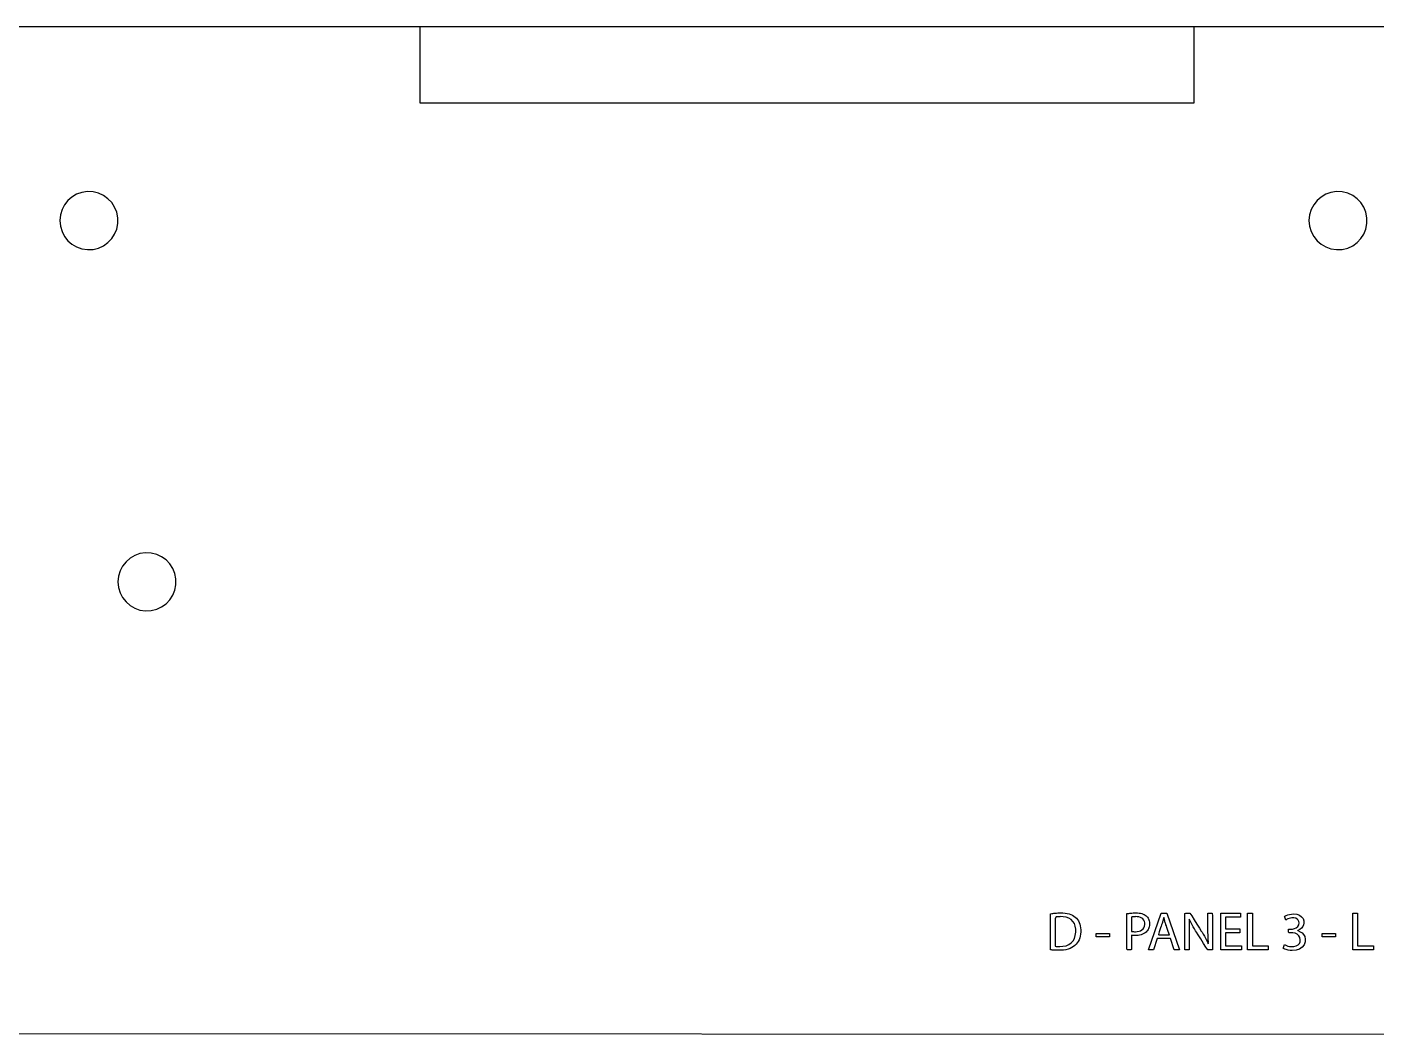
# Model space of a CAD drawing. Header units: metres. Extents: x 1590 to 2032, y 1171 to 1416.
# Drawn here: x 1673.6 to 1743.3, y 1171.2 to 1223.3 of the extents above; entities that cross this region are included whole.
import ezdxf

# ---------------------------------------------------------------- set-up
doc = ezdxf.new("R2010")
doc.units = ezdxf.units.M

msp = doc.modelspace()

# ---------------------------------------------------------------- linework, layer by layer
at = {"layer": 'COMPONENT1'}
for p, q in [((1693.895, 1223.3), (1632.23, 1223.3)), ((1693.895, 1223.3), (1693.895, 1219.375)), ((1733.896, 1223.3), (1693.895, 1223.3)), ((1788.894, 1223.3), (1733.896, 1223.3)), ((1733.896, 1219.375), (1733.896, 1223.3)), ((1693.895, 1219.375), (1733.896, 1219.375)), ((1675.71, 1214.33), (1675.536, 1214.111)), ((1675.92, 1214.514), (1675.71, 1214.33)), ((1676.162, 1214.655), (1675.92, 1214.514)), ((1676.431, 1214.75), (1676.162, 1214.655)), ((1676.72, 1214.793), (1676.431, 1214.75)), ((1677.016, 1214.778), (1676.72, 1214.793)), ((1677.296, 1214.709), (1677.016, 1214.778)), ((1677.552, 1214.59), (1677.296, 1214.709)), ((1677.779, 1214.427), (1677.552, 1214.59)), ((1677.971, 1214.225), (1677.779, 1214.427)), ((1678.124, 1213.99), (1677.971, 1214.225)), ((1740.245, 1214.33), (1740.072, 1214.111)), ((1740.456, 1214.514), (1740.245, 1214.33)), ((1740.698, 1214.655), (1740.456, 1214.514)), ((1740.967, 1214.75), (1740.698, 1214.655)), ((1741.256, 1214.793), (1740.967, 1214.75)), ((1741.552, 1214.778), (1741.256, 1214.793)), ((1741.832, 1214.709), (1741.552, 1214.778)), ((1742.088, 1214.59), (1741.832, 1214.709)), ((1742.315, 1214.427), (1742.088, 1214.59)), ((1742.507, 1214.225), (1742.315, 1214.427)), ((1742.66, 1213.99), (1742.507, 1214.225)), ((1675.323, 1213.588), (1675.295, 1213.295)), ((1675.406, 1213.862), (1675.323, 1213.588)), ((1675.536, 1214.111), (1675.406, 1213.862)), ((1678.231, 1213.728), (1678.124, 1213.99)), ((1678.287, 1213.443), (1678.231, 1213.728)), ((1739.859, 1213.588), (1739.83, 1213.295)), ((1739.941, 1213.862), (1739.859, 1213.588)), ((1740.072, 1214.111), (1739.941, 1213.862)), ((1742.767, 1213.728), (1742.66, 1213.99)), ((1742.823, 1213.443), (1742.767, 1213.728)), ((1675.295, 1213.295), (1675.323, 1213.001)), ((1675.323, 1213.001), (1675.406, 1212.727)), ((1678.124, 1212.599), (1678.231, 1212.861)), ((1678.231, 1212.861), (1678.287, 1213.146)), ((1678.287, 1213.146), (1678.287, 1213.443)), ((1739.83, 1213.295), (1739.859, 1213.001)), ((1739.859, 1213.001), (1739.941, 1212.727)), ((1742.66, 1212.599), (1742.767, 1212.861)), ((1742.767, 1212.861), (1742.823, 1213.146)), ((1742.823, 1213.146), (1742.823, 1213.443)), ((1675.406, 1212.727), (1675.536, 1212.478)), ((1675.536, 1212.478), (1675.71, 1212.259)), ((1675.71, 1212.259), (1675.92, 1212.076)), ((1675.92, 1212.076), (1676.162, 1211.934)), ((1677.552, 1211.999), (1677.779, 1212.163)), ((1677.779, 1212.163), (1677.971, 1212.364)), ((1677.971, 1212.364), (1678.124, 1212.599)), ((1739.941, 1212.727), (1740.072, 1212.478)), ((1740.072, 1212.478), (1740.245, 1212.259)), ((1740.245, 1212.259), (1740.456, 1212.076)), ((1740.456, 1212.076), (1740.698, 1211.934)), ((1742.088, 1211.999), (1742.315, 1212.163)), ((1742.315, 1212.163), (1742.507, 1212.364)), ((1742.507, 1212.364), (1742.66, 1212.599)), ((1676.162, 1211.934), (1676.431, 1211.839)), ((1676.431, 1211.839), (1676.72, 1211.797)), ((1676.72, 1211.797), (1677.016, 1211.811)), ((1677.016, 1211.811), (1677.296, 1211.88)), ((1677.296, 1211.88), (1677.552, 1211.999)), ((1740.698, 1211.934), (1740.967, 1211.839)), ((1740.967, 1211.839), (1741.256, 1211.797)), ((1741.256, 1211.797), (1741.552, 1211.811)), ((1741.552, 1211.811), (1741.832, 1211.88)), ((1741.832, 1211.88), (1742.088, 1211.999)), ((1679.432, 1196.09), (1679.164, 1195.995)), ((1679.721, 1196.132), (1679.432, 1196.09)), ((1680.018, 1196.118), (1679.721, 1196.132)), ((1680.297, 1196.048), (1680.018, 1196.118)), ((1680.553, 1195.929), (1680.297, 1196.048)), ((1678.538, 1195.451), (1678.407, 1195.202)), ((1678.711, 1195.67), (1678.538, 1195.451)), ((1678.921, 1195.853), (1678.711, 1195.67)), ((1679.164, 1195.995), (1678.921, 1195.853)), ((1680.78, 1195.766), (1680.553, 1195.929)), ((1680.973, 1195.564), (1680.78, 1195.766)), ((1681.125, 1195.33), (1680.973, 1195.564)), ((1681.233, 1195.067), (1681.125, 1195.33)), ((1678.325, 1194.927), (1678.296, 1194.634)), ((1678.296, 1194.634), (1678.325, 1194.341)), ((1678.407, 1195.202), (1678.325, 1194.927)), ((1681.289, 1194.783), (1681.233, 1195.067)), ((1681.289, 1194.485), (1681.289, 1194.783)), ((1678.325, 1194.341), (1678.407, 1194.067)), ((1678.407, 1194.067), (1678.538, 1193.817)), ((1680.973, 1193.704), (1681.125, 1193.938)), ((1681.125, 1193.938), (1681.233, 1194.201)), ((1681.233, 1194.201), (1681.289, 1194.485)), ((1678.538, 1193.817), (1678.711, 1193.598)), ((1678.711, 1193.598), (1678.921, 1193.415)), ((1678.921, 1193.415), (1679.164, 1193.273)), ((1679.164, 1193.273), (1679.432, 1193.178)), ((1680.297, 1193.22), (1680.553, 1193.339)), ((1680.553, 1193.339), (1680.78, 1193.502)), ((1680.78, 1193.502), (1680.973, 1193.704)), ((1679.432, 1193.178), (1679.721, 1193.136)), ((1679.721, 1193.136), (1680.018, 1193.15)), ((1680.018, 1193.15), (1680.297, 1193.22)), ((1788.894, 1171.22), (1632.23, 1171.295))]:
    msp.add_line(p, q, dxfattribs=at)
at = {"layer": 'COMPONENT3'}
for p, q in [((1726.479, 1177.487), (1726.536, 1177.496)), ((1726.479, 1177.409), (1726.479, 1177.487)), ((1726.479, 1177.204), (1726.479, 1177.409)), ((1726.536, 1177.496), (1726.594, 1177.504)), ((1726.594, 1177.504), (1726.655, 1177.511)), ((1726.655, 1177.511), (1726.719, 1177.517)), ((1726.719, 1177.517), (1726.784, 1177.522)), ((1726.745, 1177.313), (1726.725, 1177.222)), ((1726.725, 1177.222), (1726.725, 1177.043)), ((1726.772, 1177.318), (1726.745, 1177.313)), ((1726.802, 1177.322), (1726.772, 1177.318)), ((1726.784, 1177.522), (1726.851, 1177.526)), ((1726.835, 1177.326), (1726.802, 1177.322)), ((1726.871, 1177.329), (1726.835, 1177.326)), ((1726.851, 1177.526), (1726.92, 1177.528)), ((1726.909, 1177.332), (1726.871, 1177.329)), ((1726.95, 1177.334), (1726.909, 1177.332)), ((1726.92, 1177.528), (1726.991, 1177.529)), ((1726.994, 1177.335), (1726.95, 1177.334)), ((1726.991, 1177.529), (1727.109, 1177.526)), ((1727.122, 1177.33), (1726.994, 1177.335)), ((1727.109, 1177.526), (1727.227, 1177.516)), ((1727.286, 1177.303), (1727.122, 1177.33)), ((1727.227, 1177.516), (1727.336, 1177.499)), ((1727.426, 1177.253), (1727.286, 1177.303)), ((1727.336, 1177.499), (1727.436, 1177.474)), ((1727.543, 1177.18), (1727.426, 1177.253)), ((1727.436, 1177.474), (1727.527, 1177.442)), ((1727.527, 1177.442), (1727.611, 1177.404)), ((1727.611, 1177.404), (1727.686, 1177.359)), ((1727.686, 1177.359), (1727.753, 1177.308)), ((1727.753, 1177.308), (1727.815, 1177.25)), ((1727.815, 1177.25), (1727.87, 1177.185)), ((1730.422, 1177.493), (1730.467, 1177.5)), ((1730.422, 1177.414), (1730.422, 1177.493)), ((1730.422, 1177.206), (1730.422, 1177.414)), ((1730.467, 1177.5), (1730.516, 1177.506)), ((1730.516, 1177.506), (1730.569, 1177.513)), ((1730.569, 1177.513), (1730.625, 1177.518)), ((1730.625, 1177.518), (1730.684, 1177.523)), ((1730.681, 1177.318), (1730.667, 1177.272)), ((1730.667, 1177.272), (1730.667, 1177.184)), ((1730.724, 1177.325), (1730.681, 1177.318)), ((1730.684, 1177.523), (1730.747, 1177.526)), ((1730.75, 1177.328), (1730.724, 1177.325)), ((1730.747, 1177.526), (1730.814, 1177.528)), ((1730.779, 1177.331), (1730.75, 1177.328)), ((1730.811, 1177.333), (1730.779, 1177.331)), ((1730.846, 1177.334), (1730.811, 1177.333)), ((1730.814, 1177.528), (1730.885, 1177.529)), ((1730.883, 1177.335), (1730.846, 1177.334)), ((1730.956, 1177.333), (1730.883, 1177.335)), ((1730.885, 1177.529), (1730.97, 1177.527)), ((1731.045, 1177.321), (1730.956, 1177.333)), ((1730.97, 1177.527), (1731.052, 1177.52)), ((1731.124, 1177.298), (1731.045, 1177.321)), ((1731.052, 1177.52), (1731.127, 1177.508)), ((1731.193, 1177.264), (1731.124, 1177.298)), ((1731.127, 1177.508), (1731.197, 1177.492)), ((1731.251, 1177.218), (1731.193, 1177.264)), ((1731.197, 1177.492), (1731.261, 1177.47)), ((1731.296, 1177.161), (1731.251, 1177.218)), ((1731.261, 1177.47), (1731.319, 1177.444)), ((1731.319, 1177.444), (1731.371, 1177.414)), ((1731.371, 1177.414), (1731.417, 1177.38)), ((1731.417, 1177.38), (1731.454, 1177.344)), ((1731.454, 1177.344), (1731.487, 1177.305)), ((1731.487, 1177.305), (1731.516, 1177.262)), ((1731.516, 1177.262), (1731.541, 1177.216)), ((1731.541, 1177.216), (1731.562, 1177.165)), ((1731.542, 1175.614), (1732.191, 1177.515)), ((1732.191, 1177.515), (1732.484, 1177.515)), ((1732.311, 1177.237), (1732.3, 1177.195)), ((1732.336, 1177.284), (1732.311, 1177.237)), ((1732.346, 1177.244), (1732.336, 1177.284)), ((1732.357, 1177.203), (1732.346, 1177.244)), ((1732.484, 1177.515), (1733.133, 1175.614)), ((1733.413, 1177.506), (1733.465, 1177.515)), ((1733.413, 1177.317), (1733.413, 1177.506)), ((1733.413, 1176.953), (1733.413, 1177.317)), ((1733.465, 1177.515), (1733.525, 1177.515)), ((1733.525, 1177.515), (1733.589, 1177.515)), ((1733.589, 1177.515), (1733.645, 1177.515)), ((1733.636, 1177.213), (1733.632, 1177.124)), ((1733.683, 1177.114), (1733.636, 1177.213)), ((1733.645, 1177.515), (1733.679, 1177.515)), ((1733.679, 1177.515), (1733.772, 1177.376)), ((1733.772, 1177.376), (1733.898, 1177.177)), ((1734.609, 1177.484), (1734.61, 1177.515)), ((1734.609, 1177.363), (1734.609, 1177.484)), ((1734.609, 1177.189), (1734.609, 1177.363)), ((1734.61, 1177.515), (1734.678, 1177.515)), ((1734.678, 1177.515), (1734.732, 1177.515)), ((1734.732, 1177.515), (1734.785, 1177.515)), ((1734.785, 1177.515), (1734.825, 1177.515)), ((1734.825, 1177.515), (1734.841, 1177.385)), ((1734.841, 1177.385), (1734.841, 1177.056)), ((1735.268, 1175.614), (1735.268, 1177.515)), ((1735.268, 1177.515), (1736.297, 1177.515)), ((1736.297, 1177.309), (1735.516, 1177.309)), ((1735.516, 1177.309), (1735.516, 1176.708)), ((1736.297, 1177.515), (1736.297, 1177.309)), ((1736.656, 1177.515), (1736.904, 1177.515)), ((1736.656, 1175.614), (1736.656, 1177.515)), ((1736.904, 1177.515), (1736.904, 1175.82)), ((1738.563, 1177.332), (1738.586, 1177.354)), ((1738.574, 1177.303), (1738.563, 1177.332)), ((1738.591, 1177.258), (1738.574, 1177.303)), ((1738.586, 1177.354), (1738.654, 1177.391)), ((1738.609, 1177.21), (1738.591, 1177.258)), ((1738.629, 1177.157), (1738.609, 1177.21)), ((1738.654, 1177.391), (1738.736, 1177.424)), ((1738.736, 1177.218), (1738.677, 1177.188)), ((1738.736, 1177.424), (1738.827, 1177.452)), ((1738.802, 1177.244), (1738.736, 1177.218)), ((1738.875, 1177.264), (1738.802, 1177.244)), ((1738.827, 1177.452), (1738.927, 1177.471)), ((1738.952, 1177.276), (1738.875, 1177.264)), ((1738.927, 1177.471), (1739.032, 1177.478)), ((1739.048, 1177.276), (1738.952, 1177.276)), ((1739.032, 1177.478), (1739.202, 1177.463)), ((1739.147, 1177.254), (1739.048, 1177.276)), ((1739.222, 1177.212), (1739.147, 1177.254)), ((1739.202, 1177.463), (1739.345, 1177.412)), ((1739.274, 1177.155), (1739.222, 1177.212)), ((1739.345, 1177.412), (1739.451, 1177.333)), ((1739.451, 1177.333), (1739.523, 1177.234)), ((1739.523, 1177.234), (1739.561, 1177.121)), ((1742.097, 1177.515), (1742.345, 1177.515)), ((1742.097, 1175.614), (1742.097, 1177.515)), ((1742.345, 1177.515), (1742.345, 1175.82)), ((1726.479, 1176.913), (1726.479, 1177.204)), ((1726.479, 1176.578), (1726.479, 1176.913)), ((1726.479, 1176.239), (1726.479, 1176.578)), ((1726.725, 1177.043), (1726.725, 1176.801)), ((1726.725, 1176.801), (1726.725, 1176.53)), ((1726.725, 1176.53), (1726.725, 1176.262)), ((1727.637, 1177.087), (1727.543, 1177.18)), ((1727.708, 1176.975), (1727.637, 1177.087)), ((1727.755, 1176.844), (1727.708, 1176.975)), ((1727.779, 1176.697), (1727.755, 1176.844)), ((1727.758, 1176.358), (1727.781, 1176.528)), ((1727.781, 1176.528), (1727.779, 1176.697)), ((1727.87, 1177.185), (1727.918, 1177.115)), ((1727.918, 1177.115), (1727.958, 1177.037)), ((1727.958, 1177.037), (1727.991, 1176.953)), ((1727.991, 1176.953), (1728.016, 1176.862)), ((1728.016, 1176.862), (1728.033, 1176.763)), ((1728.041, 1176.545), (1728.031, 1176.436)), ((1728.033, 1176.763), (1728.041, 1176.657)), ((1728.041, 1176.657), (1728.041, 1176.545)), ((1730.422, 1176.912), (1730.422, 1177.206)), ((1730.422, 1176.573), (1730.422, 1176.912)), ((1730.422, 1176.231), (1730.422, 1176.573)), ((1730.667, 1177.184), (1730.667, 1177.065)), ((1730.667, 1177.065), (1730.667, 1176.932)), ((1730.667, 1176.932), (1730.667, 1176.8)), ((1730.667, 1176.8), (1730.667, 1176.686)), ((1730.667, 1176.686), (1730.667, 1176.606)), ((1730.667, 1176.606), (1730.667, 1176.576)), ((1730.667, 1176.576), (1730.709, 1176.567)), ((1730.709, 1176.567), (1730.756, 1176.561)), ((1730.756, 1176.561), (1730.808, 1176.557)), ((1730.808, 1176.557), (1730.835, 1176.556)), ((1730.835, 1176.556), (1730.864, 1176.556)), ((1730.864, 1176.556), (1730.954, 1176.56)), ((1730.954, 1176.56), (1731.048, 1176.577)), ((1731.048, 1176.577), (1731.131, 1176.606)), ((1731.131, 1176.606), (1731.201, 1176.647)), ((1731.201, 1176.647), (1731.259, 1176.699)), ((1731.259, 1176.699), (1731.302, 1176.763)), ((1731.327, 1177.093), (1731.296, 1177.161)), ((1731.302, 1176.763), (1731.332, 1176.838)), ((1731.344, 1177.013), (1731.327, 1177.093)), ((1731.332, 1176.838), (1731.346, 1176.923)), ((1731.346, 1176.923), (1731.344, 1177.013)), ((1731.417, 1176.54), (1731.361, 1176.495)), ((1731.461, 1176.584), (1731.417, 1176.54)), ((1731.493, 1176.624), (1731.461, 1176.584)), ((1731.52, 1176.667), (1731.493, 1176.624)), ((1731.543, 1176.713), (1731.52, 1176.667)), ((1731.562, 1176.763), (1731.543, 1176.713)), ((1731.562, 1177.165), (1731.577, 1177.111)), ((1731.576, 1176.816), (1731.562, 1176.763)), ((1731.586, 1176.872), (1731.576, 1176.816)), ((1731.577, 1177.111), (1731.587, 1177.054)), ((1731.591, 1176.932), (1731.586, 1176.872)), ((1731.587, 1177.054), (1731.592, 1176.994)), ((1731.592, 1176.994), (1731.591, 1176.932)), ((1732.096, 1176.556), (1732.068, 1176.474)), ((1732.129, 1176.654), (1732.096, 1176.556)), ((1732.163, 1176.754), (1732.129, 1176.654)), ((1732.194, 1176.845), (1732.163, 1176.754)), ((1732.217, 1176.915), (1732.194, 1176.845)), ((1732.23, 1176.951), (1732.217, 1176.915)), ((1732.24, 1176.982), (1732.23, 1176.951)), ((1732.254, 1177.025), (1732.24, 1176.982)), ((1732.266, 1177.068), (1732.254, 1177.025)), ((1732.278, 1177.11), (1732.266, 1177.068)), ((1732.289, 1177.153), (1732.278, 1177.11)), ((1732.3, 1177.195), (1732.289, 1177.153)), ((1732.368, 1177.161), (1732.357, 1177.203)), ((1732.379, 1177.119), (1732.368, 1177.161)), ((1732.391, 1177.076), (1732.379, 1177.119)), ((1732.404, 1177.033), (1732.391, 1177.076)), ((1732.418, 1176.989), (1732.404, 1177.033)), ((1732.431, 1176.95), (1732.418, 1176.989)), ((1732.441, 1176.921), (1732.431, 1176.95)), ((1732.464, 1176.856), (1732.441, 1176.921)), ((1732.494, 1176.768), (1732.464, 1176.856)), ((1732.528, 1176.669), (1732.494, 1176.768)), ((1732.562, 1176.571), (1732.528, 1176.669)), ((1732.591, 1176.486), (1732.562, 1176.571)), ((1733.413, 1176.508), (1733.413, 1176.953)), ((1733.632, 1177.124), (1733.637, 1177.01)), ((1733.637, 1177.01), (1733.641, 1176.892)), ((1733.641, 1176.892), (1733.643, 1176.77)), ((1733.643, 1176.77), (1733.644, 1176.64)), ((1733.644, 1176.64), (1733.645, 1176.501)), ((1733.735, 1177.013), (1733.683, 1177.114)), ((1733.791, 1176.911), (1733.735, 1177.013)), ((1733.849, 1176.808), (1733.791, 1176.911)), ((1733.91, 1176.706), (1733.849, 1176.808)), ((1733.898, 1177.177), (1734.042, 1176.948)), ((1733.973, 1176.604), (1733.91, 1176.706)), ((1734.013, 1176.54), (1733.973, 1176.604)), ((1734.104, 1176.394), (1734.013, 1176.54)), ((1734.042, 1176.948), (1734.175, 1176.737)), ((1734.175, 1176.737), (1734.267, 1176.592)), ((1734.267, 1176.592), (1734.307, 1176.527)), ((1734.307, 1176.527), (1734.371, 1176.422)), ((1734.609, 1177), (1734.609, 1177.189)), ((1734.609, 1176.835), (1734.609, 1177)), ((1734.609, 1176.734), (1734.609, 1176.835)), ((1734.609, 1176.65), (1734.609, 1176.734)), ((1734.611, 1176.516), (1734.609, 1176.65)), ((1734.613, 1176.39), (1734.611, 1176.516)), ((1734.841, 1177.056), (1734.841, 1176.622)), ((1734.841, 1176.622), (1734.841, 1176.176)), ((1735.516, 1176.708), (1736.252, 1176.708)), ((1736.252, 1176.708), (1736.252, 1176.505)), ((1738.677, 1177.188), (1738.629, 1177.157)), ((1738.77, 1176.681), (1738.818, 1176.691)), ((1738.77, 1176.646), (1738.77, 1176.681)), ((1738.77, 1176.598), (1738.77, 1176.646)), ((1738.77, 1176.55), (1738.77, 1176.598)), ((1738.787, 1176.505), (1738.77, 1176.55)), ((1738.818, 1176.691), (1738.855, 1176.691)), ((1738.855, 1176.691), (1738.888, 1176.691)), ((1738.888, 1176.691), (1738.975, 1176.695)), ((1738.975, 1176.695), (1739.076, 1176.717)), ((1739.076, 1176.717), (1739.171, 1176.759)), ((1739.171, 1176.759), (1739.249, 1176.822)), ((1739.256, 1176.617), (1739.23, 1176.607)), ((1739.249, 1176.822), (1739.301, 1176.907)), ((1739.361, 1176.672), (1739.256, 1176.617)), ((1739.256, 1176.617), (1739.371, 1176.555)), ((1739.306, 1177.087), (1739.274, 1177.155)), ((1739.301, 1176.907), (1739.317, 1177.01)), ((1739.317, 1177.01), (1739.306, 1177.087)), ((1739.445, 1176.74), (1739.361, 1176.672)), ((1739.371, 1176.555), (1739.47, 1176.492)), ((1739.508, 1176.82), (1739.445, 1176.74)), ((1739.548, 1176.909), (1739.508, 1176.82)), ((1739.567, 1177.007), (1739.548, 1176.909)), ((1739.561, 1177.121), (1739.567, 1177.007)), ((1726.479, 1175.94), (1726.479, 1176.239)), ((1726.479, 1175.72), (1726.479, 1175.94)), ((1726.725, 1176.262), (1726.725, 1176.031)), ((1726.725, 1176.031), (1726.725, 1175.867)), ((1726.725, 1175.867), (1726.725, 1175.806)), ((1727.12, 1175.803), (1727.284, 1175.836)), ((1727.284, 1175.836), (1727.426, 1175.894)), ((1727.426, 1175.894), (1727.545, 1175.976)), ((1727.545, 1175.976), (1727.64, 1176.081)), ((1727.64, 1176.081), (1727.711, 1176.209)), ((1727.739, 1175.843), (1727.663, 1175.785)), ((1727.711, 1176.209), (1727.758, 1176.358)), ((1727.804, 1175.909), (1727.739, 1175.843)), ((1727.861, 1175.981), (1727.804, 1175.909)), ((1727.911, 1176.059), (1727.861, 1175.981)), ((1727.953, 1176.144), (1727.911, 1176.059)), ((1727.987, 1176.236), (1727.953, 1176.144)), ((1728.013, 1176.333), (1727.987, 1176.236)), ((1728.031, 1176.436), (1728.013, 1176.333)), ((1728.827, 1176.285), (1728.827, 1176.466)), ((1728.827, 1176.466), (1729.524, 1176.466)), ((1729.524, 1176.285), (1728.827, 1176.285)), ((1729.524, 1176.466), (1729.524, 1176.285)), ((1730.422, 1175.93), (1730.422, 1176.231)), ((1730.422, 1175.71), (1730.422, 1175.93)), ((1730.703, 1176.368), (1730.667, 1176.372)), ((1730.667, 1176.372), (1730.667, 1176.321)), ((1730.667, 1176.321), (1730.667, 1176.223)), ((1730.667, 1176.223), (1730.667, 1176.095)), ((1730.667, 1176.095), (1730.667, 1175.956)), ((1730.667, 1175.956), (1730.667, 1175.821)), ((1730.667, 1175.821), (1730.667, 1175.708)), ((1730.75, 1176.363), (1730.703, 1176.368)), ((1730.8, 1176.36), (1730.75, 1176.363)), ((1730.826, 1176.359), (1730.8, 1176.36)), ((1730.853, 1176.359), (1730.826, 1176.359)), ((1730.914, 1176.36), (1730.853, 1176.359)), ((1730.999, 1176.366), (1730.914, 1176.36)), ((1731.081, 1176.38), (1730.999, 1176.366)), ((1731.158, 1176.399), (1731.081, 1176.38)), ((1731.231, 1176.425), (1731.158, 1176.399)), ((1731.299, 1176.457), (1731.231, 1176.425)), ((1731.361, 1176.495), (1731.299, 1176.457)), ((1731.994, 1176.212), (1731.796, 1175.614)), ((1732.668, 1176.212), (1731.994, 1176.212)), ((1732.068, 1176.474), (1732.05, 1176.42)), ((1732.05, 1176.42), (1732.076, 1176.404)), ((1732.076, 1176.404), (1732.144, 1176.404)), ((1732.144, 1176.404), (1732.237, 1176.404)), ((1732.237, 1176.404), (1732.341, 1176.404)), ((1732.341, 1176.404), (1732.444, 1176.404)), ((1732.444, 1176.404), (1732.533, 1176.404)), ((1732.533, 1176.404), (1732.62, 1176.404)), ((1732.62, 1176.404), (1732.591, 1176.486)), ((1732.871, 1175.614), (1732.668, 1176.212)), ((1733.413, 1176.073), (1733.413, 1176.508)), ((1733.413, 1175.744), (1733.413, 1176.073)), ((1733.645, 1176.501), (1733.645, 1176.412)), ((1733.645, 1176.412), (1733.645, 1176.308)), ((1733.645, 1176.308), (1733.645, 1176.14)), ((1733.645, 1176.14), (1733.645, 1175.947)), ((1733.645, 1175.947), (1733.645, 1175.769)), ((1734.237, 1176.183), (1734.104, 1176.394)), ((1734.38, 1175.954), (1734.237, 1176.183)), ((1734.371, 1176.422), (1734.43, 1176.321)), ((1734.505, 1175.754), (1734.38, 1175.954)), ((1734.43, 1176.321), (1734.486, 1176.222)), ((1734.486, 1176.222), (1734.537, 1176.125)), ((1734.537, 1176.125), (1734.585, 1176.029)), ((1734.585, 1176.029), (1734.629, 1175.936)), ((1734.617, 1176.268), (1734.613, 1176.39)), ((1734.622, 1176.148), (1734.617, 1176.268)), ((1734.63, 1176.029), (1734.622, 1176.148)), ((1734.629, 1175.936), (1734.63, 1176.029)), ((1734.841, 1176.176), (1734.841, 1175.812)), ((1736.252, 1176.505), (1735.516, 1176.505)), ((1735.516, 1176.505), (1735.516, 1175.82)), ((1735.516, 1175.82), (1736.339, 1175.82)), ((1736.339, 1175.82), (1736.339, 1175.614)), ((1736.904, 1175.82), (1737.717, 1175.82)), ((1737.717, 1175.82), (1737.717, 1175.614)), ((1738.523, 1175.79), (1738.541, 1175.84)), ((1738.541, 1175.84), (1738.561, 1175.896)), ((1738.561, 1175.896), (1738.607, 1175.871)), ((1738.607, 1175.871), (1738.669, 1175.844)), ((1738.669, 1175.844), (1738.742, 1175.818)), ((1738.742, 1175.818), (1738.825, 1175.798)), ((1738.818, 1176.505), (1738.787, 1176.505)), ((1738.855, 1176.505), (1738.818, 1176.505)), ((1738.907, 1176.505), (1738.855, 1176.505)), ((1738.994, 1176.5), (1738.907, 1176.505)), ((1739.116, 1176.475), (1738.994, 1176.5)), ((1739.039, 1175.787), (1739.172, 1175.819)), ((1739.223, 1176.425), (1739.116, 1176.475)), ((1739.172, 1175.819), (1739.269, 1175.879)), ((1739.308, 1176.351), (1739.223, 1176.425)), ((1739.269, 1175.879), (1739.334, 1175.956)), ((1739.364, 1176.251), (1739.308, 1176.351)), ((1739.334, 1175.956), (1739.37, 1176.042)), ((1739.382, 1176.129), (1739.364, 1176.251)), ((1739.37, 1176.042), (1739.382, 1176.129)), ((1739.47, 1176.492), (1739.551, 1176.407)), ((1739.577, 1175.885), (1739.482, 1175.76)), ((1739.551, 1176.407), (1739.608, 1176.302)), ((1739.629, 1176.029), (1739.577, 1175.885)), ((1739.608, 1176.302), (1739.636, 1176.178)), ((1739.636, 1176.178), (1739.629, 1176.029)), ((1740.506, 1176.285), (1740.506, 1176.466)), ((1740.506, 1176.466), (1741.202, 1176.466)), ((1741.202, 1176.285), (1740.506, 1176.285)), ((1741.202, 1176.466), (1741.202, 1176.285)), ((1742.345, 1175.82), (1743.158, 1175.82)), ((1743.158, 1175.82), (1743.158, 1175.614)), ((1726.479, 1175.621), (1726.479, 1175.72)), ((1726.519, 1175.615), (1726.479, 1175.621)), ((1726.567, 1175.611), (1726.519, 1175.615)), ((1726.618, 1175.607), (1726.567, 1175.611)), ((1726.671, 1175.604), (1726.618, 1175.607)), ((1726.726, 1175.601), (1726.671, 1175.604)), ((1726.725, 1175.806), (1726.775, 1175.801)), ((1726.783, 1175.599), (1726.726, 1175.601)), ((1726.775, 1175.801), (1726.803, 1175.799)), ((1726.843, 1175.598), (1726.783, 1175.599)), ((1726.803, 1175.799), (1726.833, 1175.797)), ((1726.833, 1175.797), (1726.865, 1175.796)), ((1726.906, 1175.597), (1726.843, 1175.598)), ((1726.865, 1175.796), (1726.897, 1175.795)), ((1726.897, 1175.795), (1726.931, 1175.795)), ((1727.021, 1175.599), (1726.906, 1175.597)), ((1726.931, 1175.795), (1726.966, 1175.794)), ((1726.966, 1175.794), (1727.12, 1175.803)), ((1727.148, 1175.61), (1727.021, 1175.599)), ((1727.268, 1175.628), (1727.148, 1175.61)), ((1727.38, 1175.656), (1727.268, 1175.628)), ((1727.483, 1175.691), (1727.38, 1175.656)), ((1727.578, 1175.734), (1727.483, 1175.691)), ((1727.663, 1175.785), (1727.578, 1175.734)), ((1730.43, 1175.614), (1730.422, 1175.71)), ((1730.456, 1175.614), (1730.43, 1175.614)), ((1730.493, 1175.614), (1730.456, 1175.614)), ((1730.537, 1175.614), (1730.493, 1175.614)), ((1730.582, 1175.614), (1730.537, 1175.614)), ((1730.622, 1175.614), (1730.582, 1175.614)), ((1730.667, 1175.634), (1730.622, 1175.614)), ((1730.667, 1175.708), (1730.667, 1175.634)), ((1731.796, 1175.614), (1731.542, 1175.614)), ((1733.133, 1175.614), (1732.871, 1175.614)), ((1733.413, 1175.614), (1733.413, 1175.744)), ((1733.469, 1175.614), (1733.413, 1175.614)), ((1733.522, 1175.614), (1733.469, 1175.614)), ((1733.576, 1175.614), (1733.522, 1175.614)), ((1733.644, 1175.614), (1733.576, 1175.614)), ((1733.645, 1175.646), (1733.644, 1175.614)), ((1733.645, 1175.769), (1733.645, 1175.646)), ((1734.597, 1175.614), (1734.505, 1175.754)), ((1734.629, 1175.614), (1734.597, 1175.614)), ((1734.68, 1175.614), (1734.629, 1175.614)), ((1734.739, 1175.614), (1734.68, 1175.614)), ((1734.793, 1175.614), (1734.739, 1175.614)), ((1734.841, 1175.623), (1734.793, 1175.614)), ((1734.841, 1175.812), (1734.841, 1175.623)), ((1736.339, 1175.614), (1735.268, 1175.614)), ((1737.717, 1175.614), (1736.656, 1175.614)), ((1738.495, 1175.712), (1738.506, 1175.743)), ((1738.517, 1175.693), (1738.495, 1175.712)), ((1738.506, 1175.743), (1738.523, 1175.79)), ((1738.581, 1175.661), (1738.517, 1175.693)), ((1738.659, 1175.632), (1738.581, 1175.661)), ((1738.75, 1175.607), (1738.659, 1175.632)), ((1738.85, 1175.59), (1738.75, 1175.607)), ((1738.825, 1175.798), (1738.915, 1175.785)), ((1738.958, 1175.583), (1738.85, 1175.59)), ((1738.915, 1175.785), (1739.039, 1175.787)), ((1739.164, 1175.602), (1738.958, 1175.583)), ((1739.344, 1175.663), (1739.164, 1175.602)), ((1739.482, 1175.76), (1739.344, 1175.663)), ((1743.158, 1175.614), (1742.097, 1175.614))]:
    msp.add_line(p, q, dxfattribs=at)

doc.saveas('drawing.dxf')
